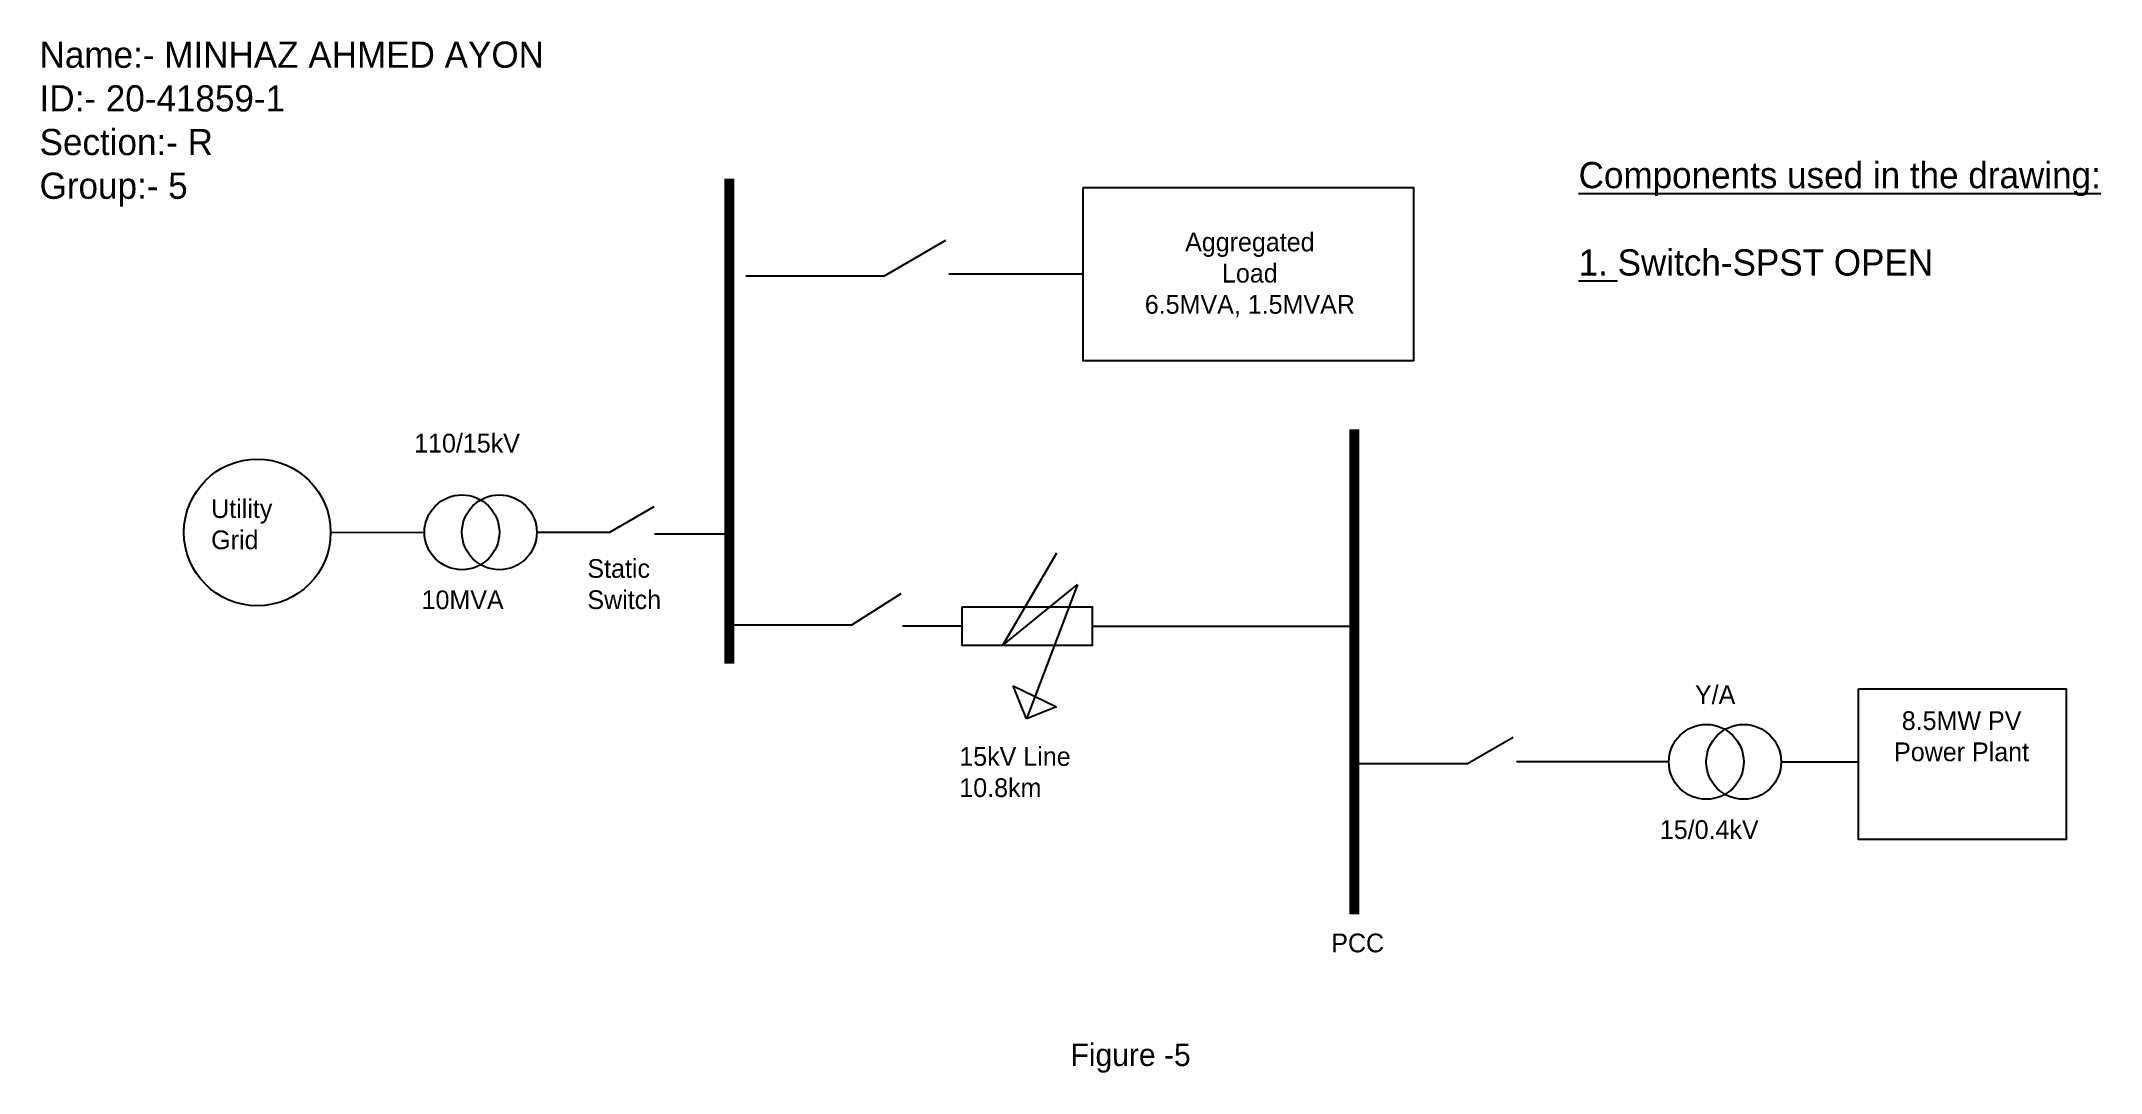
# Model space of a CAD drawing. Header units: inches. Extents: x 10.7 to 65.7, y 17.4 to 45.
import ezdxf

# ---------------------------------------------------------------- set-up
doc = ezdxf.new("R2010")
doc.units = ezdxf.units.IN
doc.header["$MEASUREMENT"] = 0

msp = doc.modelspace()

# ---------------------------------------------------------------- linework, layer by layer
for p, q in [((33.258, 38.728), (34.894, 39.673)), ((29.548, 38.728), (33.258, 38.728)), ((38.563, 38.768), (34.972, 38.768)), ((25.918, 31.873), (27.106, 32.559)), ((18.462, 31.869), (20.968, 31.873)), ((23.969, 31.873), (25.918, 31.873)), ((27.114, 31.833), (29.069, 31.833)), ((37.845, 31.315), (36.409, 28.844)), ((36.409, 28.844), (38.404, 30.478)), ((38.404, 30.478), (37.047, 26.891)), ((32.38, 29.402), (33.696, 30.239)), ((29.109, 29.402), (32.38, 29.402)), ((35.332, 29.362), (33.736, 29.362)), ((38.803, 29.362), (45.664, 29.362)), ((37.047, 26.891), (36.688, 27.768)), ((36.688, 27.768), (37.845, 27.21)), ((37.845, 27.21), (37.047, 26.891)), ((48.82, 25.696), (50.042, 26.401)), ((45.798, 25.696), (45.798, 25.696)), ((45.798, 25.696), (48.82, 25.696)), ((54.201, 25.739), (50.132, 25.739)), ((57.202, 25.739), (59.267, 25.739))]:
    msp.add_line(p, q)
at = {"const_width": 0.268}
for points in [[(29.109, 28.366), (29.109, 41.319)], [(45.798, 21.67), (45.798, 34.623)]]:
    msp.add_lwpolyline(points, dxfattribs=at)
for points in [[(38.563, 41.08), (47.379, 41.08), (47.379, 36.457), (38.563, 36.457)], [(35.332, 29.88), (38.803, 29.88), (38.803, 28.844), (35.332, 28.844)], [(59.267, 27.688), (64.812, 27.688), (64.812, 23.663), (59.267, 23.663)]]:
    msp.add_lwpolyline(points, close=True)
for centre, radius in [((16.503, 31.868), 1.959), ((21.968, 31.873), 1), ((22.969, 31.873), 1), ((55.201, 25.739), 1), ((56.201, 25.739), 1)]:
    msp.add_circle(centre, radius)

# ---------------------------------------------------------------- texts
for s, insert, char_height, width, attachment_point in [('Name:- MINHAZ AHMED AYON\\PID:- 20-41859-1\\PSection:- R\\PGroup:- 5', (10.689, 44.982), 0.7, 16.14125, 1), ('{\\LComponents used in the drawing:\\P\\P1. }Switch-SPST OPEN', (51.792, 41.765), 0.7, 20.55143, 1), ('Aggregated\\PLoad\\P6.5MVA, 1.5MVAR', (43.011, 38.748), 0.5, 7.61928, 5), ('110/15kV', (20.692, 34.504), 0.5, 3.27111, 1), ('Utility Grid', (15.271, 32.755), 0.5, 1.63894, 1), ('Static Switch', (25.319, 31.156), 0.5, 2.63284, 1), ('10MVA', (20.891, 30.319), 0.5, 3.311, 1), ('Y/A', (55.438, 27.786), 0.5, 2.23576, 2), ('8.5MW PV Power Plant', (62.019, 27.091), 0.5, 4.54763, 2), ('15kV Line 10.8km', (35.252, 26.134), 0.5, 4.78698, 1), ('15/0.4kV', (53.961, 24.181), 0.5, 3.7498, 1), ('PCC', (45.185, 21.152), 0.5, 1.71534, 1), ('Figure -5', (39.826, 18.214), 0.6, 20.23298, 2)]:
    msp.add_mtext(s, dxfattribs=dict(insert=insert, char_height=char_height, width=width, attachment_point=attachment_point))

doc.saveas('drawing.dxf')
